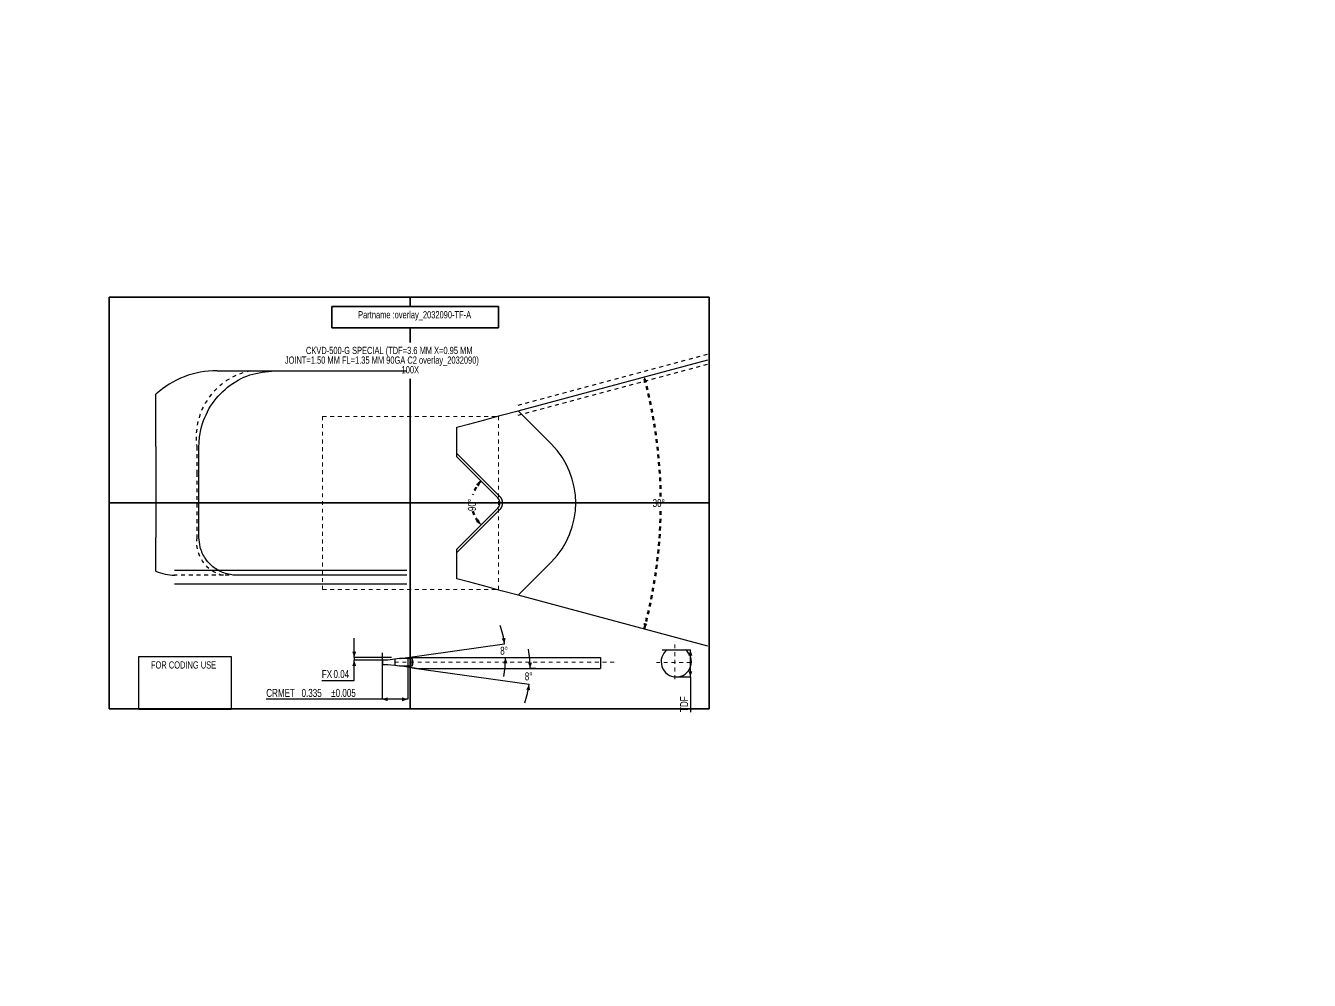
# Model space of a CAD drawing. Header units: inches. Extents: x -185 to 211, y -7 to 18.
# Drawn here: x -1.67 to 31.68, y -6.56 to 18.24 of the extents above; entities that cross this region are included whole.
import ezdxf
from ezdxf.enums import TextEntityAlignment as Align

# ---------------------------------------------------------------- set-up
doc = ezdxf.new("R2010")
doc.units = ezdxf.units.IN
doc.header["$MEASUREMENT"] = 0
doc.header["$PDSIZE"] = -1
doc.linetypes.add('HIDDEN', pattern=[0.075, 0.05, -0.025])
doc.layers.add('ANNOTAION', color=161, linetype='Continuous')
doc.layers.add('MODEL', color=1, linetype='Continuous')
doc.layers.add('LAYER4', color=156, linetype='Continuous', lineweight=35)
doc.layers.add('LAYER5', color=156, linetype='HIDDEN', lineweight=100)
doc.styles.add('SLDTEXTSTYLE0', font='TXT', dxfattribs={"width": 0.75})
doc.dimstyles.new('SLDDIMSTYLE0', dxfattribs={"dimtxt": 0.208333, "dimasz": 0.15, "dimexe": 0, "dimexo": 0.0625, "dimgap": 0.052083, "dimtad": 1, "dimlfac": 0.2, "dimrnd": 1e-09, "dimzin": 12, "dimdsep": 46, "dimtxsty": 'SLDTEXTSTYLE0', "dimsah": 1, "dimcen": 0.09, "dimadec": 0, "dimazin": 3, "dimtol": 1, "dimtp": 0.0005, "dimtm": 0.0005, "dimtfac": 1, "dimtdec": 4, "dimtofl": 0, "dimtmove": 0, "dimatfit": 3, "dimfxl": 0, "dimfrac": 2, "dimtolj": 1, "dimtzin": 12, "dimarcsym": 0})
doc.dimstyles.new('SLDDIMSTYLE1', dxfattribs={"dimtxt": 0.208333, "dimasz": 0.15, "dimexe": 0, "dimexo": 0.0625, "dimgap": 0.052083, "dimtad": 0, "dimtih": 1, "dimtoh": 1, "dimlfac": 0.5, "dimrnd": 1e-09, "dimdsep": 46, "dimtxsty": 'SLDTEXTSTYLE0', "dimsah": 1, "dimcen": 0.09, "dimadec": 0, "dimazin": 2, "dimtfac": 1, "dimtmove": 0, "dimatfit": 0, "dimfxl": 0, "dimfrac": 2, "dimtolj": 1, "dimtzin": 12, "dimarcsym": 0})
doc.dimstyles.new('SLDDIMSTYLE2', dxfattribs={"dimtxt": 0.208333, "dimasz": 0.15, "dimexe": 0, "dimexo": 0.0625, "dimgap": 0.052083, "dimtad": 0, "dimtih": 1, "dimtoh": 1, "dimdec": 4, "dimlfac": 0.5, "dimzin": 12, "dimdsep": 46, "dimtxsty": 'SLDTEXTSTYLE0', "dimsah": 1, "dimcen": 0.09, "dimazin": 3, "dimtfac": 1, "dimtofl": 0, "dimtmove": 0, "dimatfit": 3, "dimfxl": 0, "dimfrac": 2, "dimtolj": 1, "dimtzin": 12, "dimarcsym": 0})
doc.dimstyles.new('SLDDIMSTYLE3', dxfattribs={"dimtxt": 0.208333, "dimasz": 0.15, "dimexe": 0, "dimexo": 0.0625, "dimgap": 0.052083, "dimtad": 1, "dimdec": 3, "dimlfac": 0.5, "dimrnd": 1e-09, "dimdsep": 46, "dimtxsty": 'SLDTEXTSTYLE0', "dimsah": 1, "dimcen": 0.09, "dimadec": 0, "dimazin": 2, "dimtol": 1, "dimtp": 0.005, "dimtm": 0.005, "dimtfac": 1, "dimtdec": 3, "dimtofl": 0, "dimtmove": 0, "dimatfit": 3, "dimfxl": 0, "dimfrac": 2, "dimtolj": 1, "dimarcsym": 0})
doc.dimstyles.new('SLDDIMSTYLE4', dxfattribs={"dimtxt": 0.208333, "dimasz": 0.15, "dimexe": 0, "dimexo": 0.0625, "dimgap": 0.052083, "dimtad": 0, "dimtih": 1, "dimtoh": 1, "dimdec": 4, "dimlfac": 0.01, "dimzin": 12, "dimdsep": 46, "dimtxsty": 'SLDTEXTSTYLE0', "dimsah": 1, "dimcen": 0.09, "dimadec": 3, "dimazin": 3, "dimtfac": 1, "dimtdec": 3, "dimtofl": 0, "dimtmove": 0, "dimatfit": 3, "dimfxl": 0, "dimfrac": 2, "dimtolj": 1, "dimtzin": 12, "dimarcsym": 0})
doc.dimstyles.new('SLDDIMSTYLE5', dxfattribs={"dimtxt": 0.208333, "dimasz": 0.15, "dimexe": 0, "dimexo": 0.0625, "dimgap": 0.052083, "dimtad": 0, "dimdec": 4, "dimlfac": 0.01, "dimzin": 12, "dimdsep": 46, "dimtxsty": 'SLDTEXTSTYLE0', "dimsah": 1, "dimcen": 0.09, "dimazin": 3, "dimtfac": 1, "dimtofl": 0, "dimtmove": 0, "dimatfit": 3, "dimfxl": 0, "dimfrac": 2, "dimtolj": 1, "dimtzin": 12, "dimarcsym": 0})

# ---------------------------------------------------------------- blocks, each defined once
blk = doc.blocks.new('Block1')
at = {"color": 7, "linetype": 'Continuous', "lineweight": 18, "style": 'SLDTEXTSTYLE0', "width": 0.75}
for tag, p in [('AUTOATTR0_1', (0.398, 0.094)), ('AUTOATTR0_0', (0.399, 0.123)), ('AUTOATTR0_2', (0.406, 0.066))]:
    blk.add_attdef(tag, text='', height=0.0208, dxfattribs=at).set_placement(p, align=Align.TOP_CENTER)
blk = doc.blocks.new('SW_NOTE_0')
at = {"layer": 'ANNOTAION', "color": 0}
for p, q in [((-0.11, -1.012), (-0.11, 0.372)), ((-0.11, 0.372), (2.289, 0.372)), ((2.289, 0.372), (2.289, -1.012)), ((2.289, -1.012), (-0.11, -1.012))]:
    blk.add_line(p, q, dxfattribs=at)
at = {"layer": 'ANNOTAION', "color": 0, "insert": (1.052, 0.242), "char_height": 0.1875, "attachment_point": 2, "style": 'SLDTEXTSTYLE0'}
blk.add_mtext('FOR CODING USE', dxfattribs=at)
blk = doc.blocks.new('_D')
at = {"layer": 'ANNOTAION'}
for p, q in [((14.864, 2.033), (15.601, 2.033)), ((15.601, 1.325), (15.601, 2.033)), ((15.235, 1.325), (15.601, 1.325)), ((15.601, 1.325), (15.601, 0.415))]:
    blk.add_line(p, q, dxfattribs=at)
for points in [[(15.601, 2.033), (15.551, 1.883), (15.651, 1.883)], [(15.601, 1.325), (15.651, 1.475), (15.551, 1.475)]]:
    blk.add_solid(points, dxfattribs=at)
at = {"layer": 'ANNOTAION', "insert": (15.332, 0.415), "char_height": 0.2083, "attachment_point": 1, "rotation": 90, "style": 'SLDTEXTSTYLE0'}
blk.add_mtext('TDF', dxfattribs=at)
blk = doc.blocks.new('_D_1')
at = {"layer": 'ANNOTAION'}
for p, q in [((6.868, 1.832), (6.868, 2.332)), ((7.835, 1.832), (6.868, 1.832)), ((6.868, 1.832), (6.868, 1.759)), ((7.626, 1.759), (6.868, 1.759)), ((6.868, 1.238), (6.868, 1.759)), ((6.026, 1.238), (6.868, 1.238))]:
    blk.add_line(p, q, dxfattribs=at)
for points in [[(6.868, 1.832), (6.918, 1.982), (6.818, 1.982)], [(6.868, 1.759), (6.818, 1.609), (6.918, 1.609)]]:
    blk.add_solid(points, dxfattribs=at)
at = {"layer": 'ANNOTAION', "char_height": 0.2083, "attachment_point": 1, "style": 'SLDTEXTSTYLE0'}
for s, insert in [('FX', (6.026, 1.507)), ('0.04', (6.329, 1.507))]:
    blk.add_mtext(s, dxfattribs=dict(at, insert=insert))
blk = doc.blocks.new('_D_2')
at = {"layer": 'ANNOTAION'}
for p, q in [((8.074, 1.806), (10.775, 2.186)), ((10.628, 1.832), (10.799, 1.832))]:
    blk.add_line(p, q, dxfattribs=at)
for start, end in [(8, 19.1999), (8, 19.1999), (348.8001, 0), (348.8001, 0)]:
    blk.add_arc((8.261, 1.832), 2.539, start, end, dxfattribs=at)
for points in [[(10.775, 2.186), (10.799, 2.342), (10.7, 2.325)], [(10.799, 1.832), (10.745, 1.684), (10.845, 1.681)]]:
    blk.add_solid(points, dxfattribs=at)
at = {"layer": 'ANNOTAION', "insert": (10.661, 2.112), "char_height": 0.2083, "attachment_point": 1, "style": 'SLDTEXTSTYLE0'}
blk.add_mtext('8°', dxfattribs=at)
blk = doc.blocks.new('_D_3')
at = {"layer": 'ANNOTAION'}
for p, q in [((8.362, 1.566), (11.411, 1.137)), ((11.587, 1.549), (11.44, 1.549))]:
    blk.add_line(p, q, dxfattribs=at)
for start, end in [(0, 9.6341), (0, 9.6341), (342.3659, 352), (342.3659, 352)]:
    blk.add_arc((8.483, 1.549), 2.957, start, end, dxfattribs=at)
for points in [[(11.44, 1.549), (11.486, 1.7), (11.386, 1.698)], [(11.411, 1.137), (11.337, 0.997), (11.436, 0.981)]]:
    blk.add_solid(points, dxfattribs=at)
at = {"layer": 'ANNOTAION', "insert": (11.3, 1.446), "char_height": 0.2083, "attachment_point": 1, "style": 'SLDTEXTSTYLE0'}
blk.add_mtext('8°', dxfattribs=at)
blk = doc.blocks.new('_D_4')
at = {"layer": 'ANNOTAION'}
for p, q in [((7.591, 1.95), (7.591, 0.746)), ((8.261, 1.808), (8.261, 0.746)), ((7.591, 0.746), (4.583, 0.746)), ((8.261, 0.746), (7.591, 0.746))]:
    blk.add_line(p, q, dxfattribs=at)
for points in [[(7.591, 0.746), (7.741, 0.696), (7.741, 0.796)], [(8.261, 0.746), (8.111, 0.796), (8.111, 0.696)]]:
    blk.add_solid(points, dxfattribs=at)
at = {"layer": 'ANNOTAION', "char_height": 0.2083, "attachment_point": 1, "style": 'SLDTEXTSTYLE0'}
for s, insert in [('CRMET', (4.583, 1.015)), ('0.335', (5.5, 1.015)), ('±0.005', (6.271, 1.015))]:
    blk.add_mtext(s, dxfattribs=dict(at, insert=insert))
blk = doc.blocks.new('SW_BROKEN_VIEW_0')
at = {"color": 0, "linetype": 'HIDDEN'}
for p, q in [((0, 0), (4.933, 1.322)), ((0, -0.261), (4.933, 1.061))]:
    blk.add_line(p, q, dxfattribs=at)
at = {"color": 0, "linetype": 'Continuous'}
for p, q in [((-1.59, -1.257), (-0.482, -2.365)), ((-0.482, -2.365), (-0.48, -2.367)), ((-0.48, -2.367), (-0.477, -2.369)), ((-0.477, -2.369), (-0.475, -2.372)), ((-0.475, -2.372), (-0.473, -2.374)), ((-0.473, -2.374), (-0.471, -2.377)), ((-0.471, -2.377), (-0.468, -2.379)), ((-0.468, -2.379), (-0.466, -2.382)), ((-0.466, -2.382), (-0.464, -2.384)), ((-0.464, -2.384), (-0.462, -2.387)), ((-0.462, -2.387), (-0.46, -2.39)), ((-0.46, -2.39), (-0.458, -2.392)), ((-0.458, -2.392), (-0.456, -2.395)), ((-0.456, -2.395), (-0.454, -2.398)), ((-0.454, -2.398), (-0.452, -2.401)), ((-0.452, -2.401), (-0.45, -2.403)), ((-0.45, -2.403), (-0.448, -2.406)), ((-0.448, -2.406), (-0.447, -2.409)), ((-0.447, -2.409), (-0.445, -2.412)), ((-0.445, -2.412), (-0.443, -2.415)), ((-0.443, -2.415), (-0.441, -2.418)), ((-0.441, -2.418), (-0.44, -2.42)), ((-0.44, -2.42), (-0.438, -2.423)), ((-0.438, -2.668), (-0.44, -2.671)), ((-0.438, -2.423), (-0.437, -2.426)), ((-0.437, -2.665), (-0.438, -2.668)), ((-0.437, -2.426), (-0.435, -2.429)), ((-0.435, -2.662), (-0.437, -2.665)), ((-0.435, -2.429), (-0.434, -2.432)), ((-0.434, -2.659), (-0.435, -2.662)), ((-0.434, -2.432), (-0.432, -2.435)), ((-0.432, -2.656), (-0.434, -2.659)), ((-0.432, -2.435), (-0.431, -2.438)), ((-0.431, -2.653), (-0.432, -2.656)), ((-0.431, -2.438), (-0.429, -2.441)), ((-0.429, -2.65), (-0.431, -2.653)), ((-0.429, -2.441), (-0.428, -2.444)), ((-0.428, -2.647), (-0.429, -2.65)), ((-0.428, -2.444), (-0.427, -2.448)), ((-0.427, -2.643), (-0.428, -2.647)), ((-0.427, -2.448), (-0.425, -2.451)), ((-0.425, -2.64), (-0.427, -2.643)), ((-0.425, -2.451), (-0.424, -2.454)), ((-0.424, -2.637), (-0.425, -2.64)), ((-0.424, -2.454), (-0.423, -2.457)), ((-0.423, -2.634), (-0.424, -2.637)), ((-0.423, -2.457), (-0.422, -2.46)), ((-0.422, -2.631), (-0.423, -2.634)), ((-0.422, -2.46), (-0.421, -2.463)), ((-0.421, -2.628), (-0.422, -2.631)), ((-0.421, -2.463), (-0.42, -2.466)), ((-0.42, -2.625), (-0.421, -2.628)), ((-0.42, -2.466), (-0.419, -2.47)), ((-0.419, -2.621), (-0.42, -2.625)), ((-0.419, -2.47), (-0.418, -2.473)), ((-0.418, -2.618), (-0.419, -2.621)), ((-0.418, -2.473), (-0.417, -2.476)), ((-0.417, -2.615), (-0.418, -2.618)), ((-0.417, -2.476), (-0.416, -2.479)), ((-0.416, -2.612), (-0.417, -2.615)), ((-0.416, -2.479), (-0.415, -2.483)), ((-0.415, -2.609), (-0.416, -2.612)), ((-0.415, -2.483), (-0.414, -2.486)), ((-0.414, -2.605), (-0.415, -2.609)), ((-0.414, -2.486), (-0.413, -2.489)), ((-0.413, -2.602), (-0.414, -2.605)), ((-0.413, -2.489), (-0.413, -2.492)), ((-0.413, -2.492), (-0.412, -2.496)), ((-0.412, -2.595), (-0.413, -2.599)), ((-0.413, -2.599), (-0.413, -2.602)), ((-0.412, -2.496), (-0.411, -2.499)), ((-0.411, -2.592), (-0.412, -2.595)), ((-0.411, -2.499), (-0.411, -2.502)), ((-0.411, -2.502), (-0.41, -2.505)), ((-0.41, -2.586), (-0.411, -2.589)), ((-0.411, -2.589), (-0.411, -2.592)), ((-0.41, -2.505), (-0.41, -2.509)), ((-0.41, -2.509), (-0.409, -2.512)), ((-0.409, -2.579), (-0.41, -2.582)), ((-0.41, -2.582), (-0.41, -2.586)), ((-0.409, -2.512), (-0.409, -2.515)), ((-0.409, -2.515), (-0.409, -2.519)), ((-0.409, -2.519), (-0.408, -2.522)), ((-0.408, -2.569), (-0.409, -2.572)), ((-0.409, -2.572), (-0.409, -2.576)), ((-0.409, -2.576), (-0.409, -2.579)), ((-0.408, -2.522), (-0.408, -2.525)), ((-0.408, -2.525), (-0.408, -2.529)), ((-0.408, -2.529), (-0.408, -2.532)), ((-0.408, -2.532), (-0.407, -2.535)), ((-0.407, -2.556), (-0.408, -2.559)), ((-0.408, -2.559), (-0.408, -2.562)), ((-0.408, -2.562), (-0.408, -2.566)), ((-0.408, -2.566), (-0.408, -2.569)), ((-0.407, -2.535), (-0.407, -2.539)), ((-0.407, -2.539), (-0.407, -2.542)), ((-0.407, -2.542), (-0.407, -2.546)), ((-0.407, -2.546), (-0.407, -2.549)), ((-0.407, -2.549), (-0.407, -2.552)), ((-0.407, -2.552), (-0.407, -2.556)), ((-0.482, -2.726), (-1.59, -3.834)), ((-0.48, -2.724), (-0.482, -2.726)), ((-0.477, -2.722), (-0.48, -2.724)), ((-0.475, -2.719), (-0.477, -2.722)), ((-0.473, -2.717), (-0.475, -2.719)), ((-0.471, -2.714), (-0.473, -2.717)), ((-0.468, -2.712), (-0.471, -2.714)), ((-0.466, -2.709), (-0.468, -2.712)), ((-0.464, -2.707), (-0.466, -2.709)), ((-0.462, -2.704), (-0.464, -2.707)), ((-0.46, -2.701), (-0.462, -2.704)), ((-0.458, -2.699), (-0.46, -2.701)), ((-0.456, -2.696), (-0.458, -2.699)), ((-0.454, -2.693), (-0.456, -2.696)), ((-0.452, -2.69), (-0.454, -2.693)), ((-0.45, -2.688), (-0.452, -2.69)), ((-0.448, -2.685), (-0.45, -2.688)), ((-0.447, -2.682), (-0.448, -2.685)), ((-0.445, -2.679), (-0.447, -2.682)), ((-0.443, -2.676), (-0.445, -2.679)), ((-0.441, -2.673), (-0.443, -2.676)), ((-0.44, -2.671), (-0.441, -2.673))]:
    blk.add_line(p, q, dxfattribs=at)
blk = doc.blocks.new('_D_5')
at = {"layer": 'LAYER5'}
for start, end in [(0.7497, 15), (345, 359.2503)]:
    blk.add_arc((2.181, 5.845), 12.649, start, end, dxfattribs=at)
for points in [[(14.399, 9.119), (14.388, 8.961), (14.485, 8.986)], [(14.399, 2.571), (14.485, 2.704), (14.388, 2.729)]]:
    blk.add_solid(points, dxfattribs=at)
at = {"layer": 'LAYER5', "insert": (14.62, 5.948), "char_height": 0.2083, "attachment_point": 1, "style": 'SLDTEXTSTYLE0'}
blk.add_mtext('30°', dxfattribs=at)
blk = doc.blocks.new('_D_6')
at = {"layer": 'LAYER5'}
for start, end in [(135, 164.961), (195.039, 225)]:
    blk.add_arc((10.733, 5.845), 0.807, start, end, dxfattribs=at)
for points in [[(10.162, 6.416), (10.028, 6.333), (10.104, 6.269)], [(10.162, 5.274), (10.104, 5.421), (10.028, 5.357)]]:
    blk.add_solid(points, dxfattribs=at)
at = {"layer": 'LAYER5', "insert": (9.822, 5.636), "char_height": 0.2083, "attachment_point": 1, "rotation": 90, "style": 'SLDTEXTSTYLE0'}
blk.add_mtext('90°', dxfattribs=at)
blk = doc.blocks.new('SW_BROKEN_VIEW_1')
at = {"color": 0, "linetype": 'Continuous'}
for p, q in [((0, 0), (6.038, 0)), ((0, -0.353), (6.038, -0.353))]:
    blk.add_line(p, q, dxfattribs=at)

msp = doc.modelspace()

# ---------------------------------------------------------------- linework, layer by layer
at = {"layer": 'LAYER4', "linetype": 'Continuous', "lineweight": 35}
for p, q in [((0.5, 0.5), (0.5, 11.19)), ((0.5, 11.19), (16.09, 11.19)), ((16.09, 11.19), (16.09, 0.5)), ((16.09, 0.5), (0.5, 0.5))]:
    msp.add_line(p, q, dxfattribs=at)
at = {"layer": 'LAYER4'}
for p, q in [((8.32477, 11.19), (8.32477, 10.94753)), ((6.28861, 10.39975), (6.28861, 10.94753)), ((6.28861, 10.94753), (10.61907, 10.94753)), ((10.61907, 10.39975), (10.61907, 10.94753)), ((6.28861, 10.39975), (10.61907, 10.39975)), ((8.32477, 10.39975), (8.32477, 10.01296)), ((8.32477, 9.06765), (8.32477, 0.5)), ((0.5, 5.845), (16.09, 5.845))]:
    msp.add_line(p, q, dxfattribs=at)
at = {"layer": 'LAYER5', "lineweight": 18}
for p, q in [((6.045, 3.595), (6.045, 8.095)), ((6.045, 8.095), (10.61907, 8.095)), ((10.61907, 3.595), (10.61907, 8.095)), ((6.045, 3.595), (10.61907, 3.595)), ((15.19582, 2.17011), (15.19582, 1.22613)), ((7.91951, 1.70612), (13.71304, 1.70612)), ((15.61042, 1.69812), (14.72383, 1.69812))]:
    msp.add_line(p, q, dxfattribs=at)
msp.add_point((2.20095, 3.97), dxfattribs=at)
at = {"layer": 'MODEL', "linetype": 'Continuous', "lineweight": 25}
for p, q in [((11.12274, 8.24103), (16.05611, 9.56293)), ((3.30515, 9.28), (4.17162, 9.28)), ((4.17162, 9.28), (4.80515, 9.28)), ((4.80515, 9.28), (8.23852, 9.28)), ((1.71519, 7.31), (1.71519, 8.66969)), ((11.12274, 8.24103), (11.98921, 7.37457)), ((9.53277, 7.045), (9.53277, 7.815)), ((1.71519, 7.31), (1.71519, 6.625)), ((2.83494, 6.625), (2.83494, 7.31)), ((10.5962, 5.98157), (9.53277, 7.045)), ((1.71519, 6.625), (1.71519, 4.95)), ((2.83494, 4.95), (2.83494, 6.625)), ((9.53277, 4.645), (10.5962, 5.70843)), ((1.71519, 4.07209), (1.71519, 4.95)), ((9.53277, 3.875), (9.53277, 4.645)), ((11.98921, 4.31543), (11.12274, 3.44897)), ((8.23852, 3.97), (3.81513, 3.97)), ((16.05611, 2.12707), (11.12274, 3.44897)), ((14.99974, 2.03337), (15.4699, 2.03337)), ((7.5993, 1.74701), (7.5993, 1.65506)), ((7.7411, 1.75922), (7.63109, 1.75922)), ((7.91951, 1.78429), (7.7411, 1.75922)), ((8.04085, 1.80134), (7.91951, 1.78429)), ((7.91951, 1.78429), (7.91951, 1.62794)), ((8.04085, 1.80134), (8.26052, 1.83222)), ((8.36166, 1.80134), (8.04085, 1.80134)), ((8.26052, 1.83222), (13.2693, 1.83222)), ((8.36166, 1.80134), (8.36166, 1.61089)), ((8.3867, 1.65952), (8.3867, 1.75271)), ((13.2693, 1.83222), (13.2693, 1.54882)), ((7.60901, 1.65302), (7.7411, 1.65302)), ((7.7411, 1.65302), (7.91951, 1.62794)), ((7.91951, 1.62794), (8.04085, 1.61089)), ((8.04085, 1.61089), (8.36166, 1.61089)), ((8.48252, 1.54882), (8.04085, 1.61089)), ((8.48252, 1.54882), (13.2693, 1.54882))]:
    msp.add_line(p, q, dxfattribs=at)
at = {"layer": 'MODEL', "linetype": 'HIDDEN', "lineweight": 25}
for p, q in [((2.77861, 7.31), (2.77861, 6.625)), ((2.77861, 6.625), (2.77861, 4.95)), ((3.47157, 3.97), (2.20095, 3.97)), ((3.81513, 3.97), (3.47157, 3.97))]:
    msp.add_line(p, q, dxfattribs=at)
at = {"layer": 'MODEL', "linetype": 'Continuous', "lineweight": 25, "flags": 128}
for points in [[(9.53277, 7.815), (9.86982, 7.90531), (10.25796, 8.00931), (10.68135, 8.12276), (11.12274, 8.24103)], [(11.12274, 3.44897), (10.68135, 3.56724), (10.25796, 3.68069), (9.86982, 3.78469), (9.53277, 3.875)]]:
    msp.add_lwpolyline(points, dxfattribs=at)
at = {"layer": 'MODEL', "linetype": 'Continuous', "lineweight": 25}
for centre, radius, start, end in [((3.28492, 6.95647), 2.32361, 89.501057, 132.497336), ((10.45962, 5.845), 2.16315, 315.000309, 44.999691), ((10.45963, 5.845), 0.19314, 314.9999, 45.0001), ((2.19896, 5.16721), 1.19721, 246.166078, 270.095271), ((15.23482, 1.71812), 0.39325, 126.711767, 53.288233)]:
    msp.add_arc(centre, radius, start, end, dxfattribs=at)
at = {"layer": 'MODEL', "linetype": 'HIDDEN', "lineweight": 25}
for centre, radius, start, end in [((4.51987, 7.55624), 1.75858, 101.421679, 188.049201), ((3.64483, 4.82751), 0.87484, 171.951267, 258.577355)]:
    msp.add_arc(centre, radius, start, end, dxfattribs=at)
at = {"layer": 'MODEL', "linetype": 'Continuous', "lineweight": 25}
for centre, major_axis, start_param, end_param in [((7.63109, 1.71982), (0.04394, 0), 1.57079633, 2.37982653), ((7.60901, 1.67262), (0.02186, 0), 4.25186663, 4.71238898)]:
    msp.add_ellipse(centre, major_axis=major_axis, ratio=0.89657547, start_param=start_param, end_param=end_param, dxfattribs=at)
for points, knots in [([(2.83494, 7.31), (2.83515, 7.33058), (2.83662, 7.47722), (2.88451, 7.84355), (3.105, 8.37917), (3.55476, 8.87808), (4.14384, 9.21545), (4.58527, 9.25854), (4.80515, 9.28)], [0, 0, 0, 0, 0.02004233, 0.1427639, 0.35748075, 0.57220688, 0.78691657, 1, 1, 1, 1]), ([(3.81513, 3.97), (3.78527, 3.97085), (3.64572, 3.97482), (3.39977, 4.04217), (3.15671, 4.20706), (2.97104, 4.42891), (2.85587, 4.67253), (2.84126, 4.86625), (2.83494, 4.95)], [0, 0, 0, 0, 0.05843356, 0.27299835, 0.48757759, 0.62189528, 0.83653251, 1, 1, 1, 1]), ([(8.3867, 1.75271), (8.3867, 1.76308), (8.38623, 1.7734), (8.38165, 1.78724), (8.37941, 1.79167), (8.37412, 1.79698), (8.37209, 1.79848), (8.3672, 1.80071), (8.36446, 1.80134), (8.36166, 1.80134)], [0, 0, 0, 0, 0.5, 0.5, 0.75, 0.75, 0.875, 0.875, 1, 1, 1, 1]), ([(8.36166, 1.61089), (8.36442, 1.61089), (8.36719, 1.61152), (8.37205, 1.61373), (8.37413, 1.61526), (8.3794, 1.62055), (8.38163, 1.62495), (8.38469, 1.63417), (8.38555, 1.63912), (8.38655, 1.64916), (8.3867, 1.65429), (8.3867, 1.65952)], [0, 0, 0, 0, 0.125, 0.125, 0.25, 0.25, 0.5, 0.5, 0.75, 0.75, 1, 1, 1, 1])]:
    msp.add_open_spline(points, degree=3, knots=knots, dxfattribs=at)

# ---------------------------------------------------------------- block references
at = {"color": 7, "linetype": 'Continuous'}
for name, p in [('SW_BROKEN_VIEW_0', (11.12274, 8.39052)), ('SW_BROKEN_VIEW_1', (2.20095, 4.10224))]:
    msp.add_blockref(name, p, dxfattribs=at)
at = {"layer": 'ANNOTAION'}
ref = msp.add_blockref('Block1', (7.97545, 9.4704), dxfattribs=at)
ref.add_attrib('AUTOATTR0_0', 'CKVD-500-G SPECIAL (TDF=3.6 MM X=0.95 MM', dxfattribs={"layer": '0', "color": 7, "linetype": 'Continuous', "lineweight": 0, "height": 0.1875, "style": 'SLDTEXTSTYLE0', "width": 0.75}).set_placement((5.61411, 9.65834), align=Align.BOTTOM_LEFT)
ref.add_attrib('AUTOATTR0_1', 'JOINT=1.50 MM FL=1.35 MM 90GA C2 overlay_2032090)', dxfattribs={"layer": '0', "color": 7, "linetype": 'Continuous', "lineweight": 0, "height": 0.1875, "style": 'SLDTEXTSTYLE0', "width": 0.75}).set_placement((5.06568, 9.40734), align=Align.BOTTOM_LEFT)
ref.add_attrib('AUTOATTR0_2', '100X', dxfattribs={"layer": '0', "color": 7, "linetype": 'Continuous', "lineweight": 0, "height": 0.1875, "style": 'SLDTEXTSTYLE0', "width": 0.75}).set_placement((8.09831, 9.15634), align=Align.BOTTOM_LEFT)
msp.add_blockref('SW_NOTE_0', (1.38246, 1.48955), dxfattribs=at)

# ---------------------------------------------------------------- texts
at = {"layer": 'ANNOTAION', "insert": (8.43711, 10.82933), "char_height": 0.1875, "attachment_point": 2, "style": 'SLDTEXTSTYLE0'}
msp.add_mtext('Partname :overlay_2032090-TF-A', dxfattribs=at)

# ---------------------------------------------------------------- dimensions: what is measured, and where the dimension line sits
at = {"layer": 'ANNOTAION'}
for base, line1, line2, picture, middle in [((10.78727, 1.58447), ((7.59142, 1.83222), (8.26052, 1.83222)), ((9.39259, 1.99132), (7.7411, 1.75922)), '_D_2', (10.7932, 2.00932)), ((11.36608, 0.89279), ((9.04278, 1.47008), (7.7411, 1.65302)), ((7.59142, 1.54882), (8.48252, 1.54882)), '_D_3', (11.43256, 1.34253))]:
    dim = msp.add_angular_dim_2l(base=base, line1=line1, line2=line2, dimstyle='SLDDIMSTYLE2', dxfattribs=at)
    dim.commit()
    dim.dimension.update_dxf_attribs({"geometry": picture, "text_midpoint": middle, "dimtype": 162})
for base, p1, p2, angle, text, dimstyle, picture, middle in [((6.86784, 1.75922), (7.52678, 1.83222), (7.5993, 1.75922), 90, 'FX<>', 'SLDDIMSTYLE1', '_D_1', (6.86784, 1.40397)), ((15.43532, 2.03337), (15.23482, 1.32487), (15.63004, 2.03337), 90, 'TDF ', 'SLDDIMSTYLE0', '_D', (15.43532, 0.68355)), ((7.59142, 0.74607), (8.26052, 1.83222), (7.59142, 1.75922), 0, 'CRMET<>', 'SLDDIMSTYLE3', '_D_4', (5.84853, 0.74607))]:
    dim = msp.add_linear_dim(base=base, p1=p1, p2=p2, angle=angle, text=text, dimstyle=dimstyle, dxfattribs=at)
    dim.commit()
    dim.dimension.update_dxf_attribs({"geometry": picture, "text_midpoint": middle, "dimtype": 160})
at = {"layer": 'LAYER5'}
for base, line1, line2, dimstyle, picture, middle in [((10.03371, 6.24892), ((10.5962, 5.98157), (-1.66723, 18.245)), ((-1.66723, -6.555), (10.5962, 5.70843)), 'SLDDIMSTYLE5', '_D_6', (9.92541, 5.845)), ((14.71047, 4.11194), ((9.53277, 3.875), (31.68014, -2.05937)), ((31.68014, 13.74937), (9.53277, 7.815)), 'SLDDIMSTYLE4', '_D_5', (14.82975, 5.845))]:
    dim = msp.add_angular_dim_2l(base=base, line1=line1, line2=line2, dimstyle=dimstyle, dxfattribs=at)
    dim.commit()
    dim.dimension.update_dxf_attribs({"geometry": picture, "text_midpoint": middle, "dimtype": 162})

doc.saveas('drawing.dxf')
